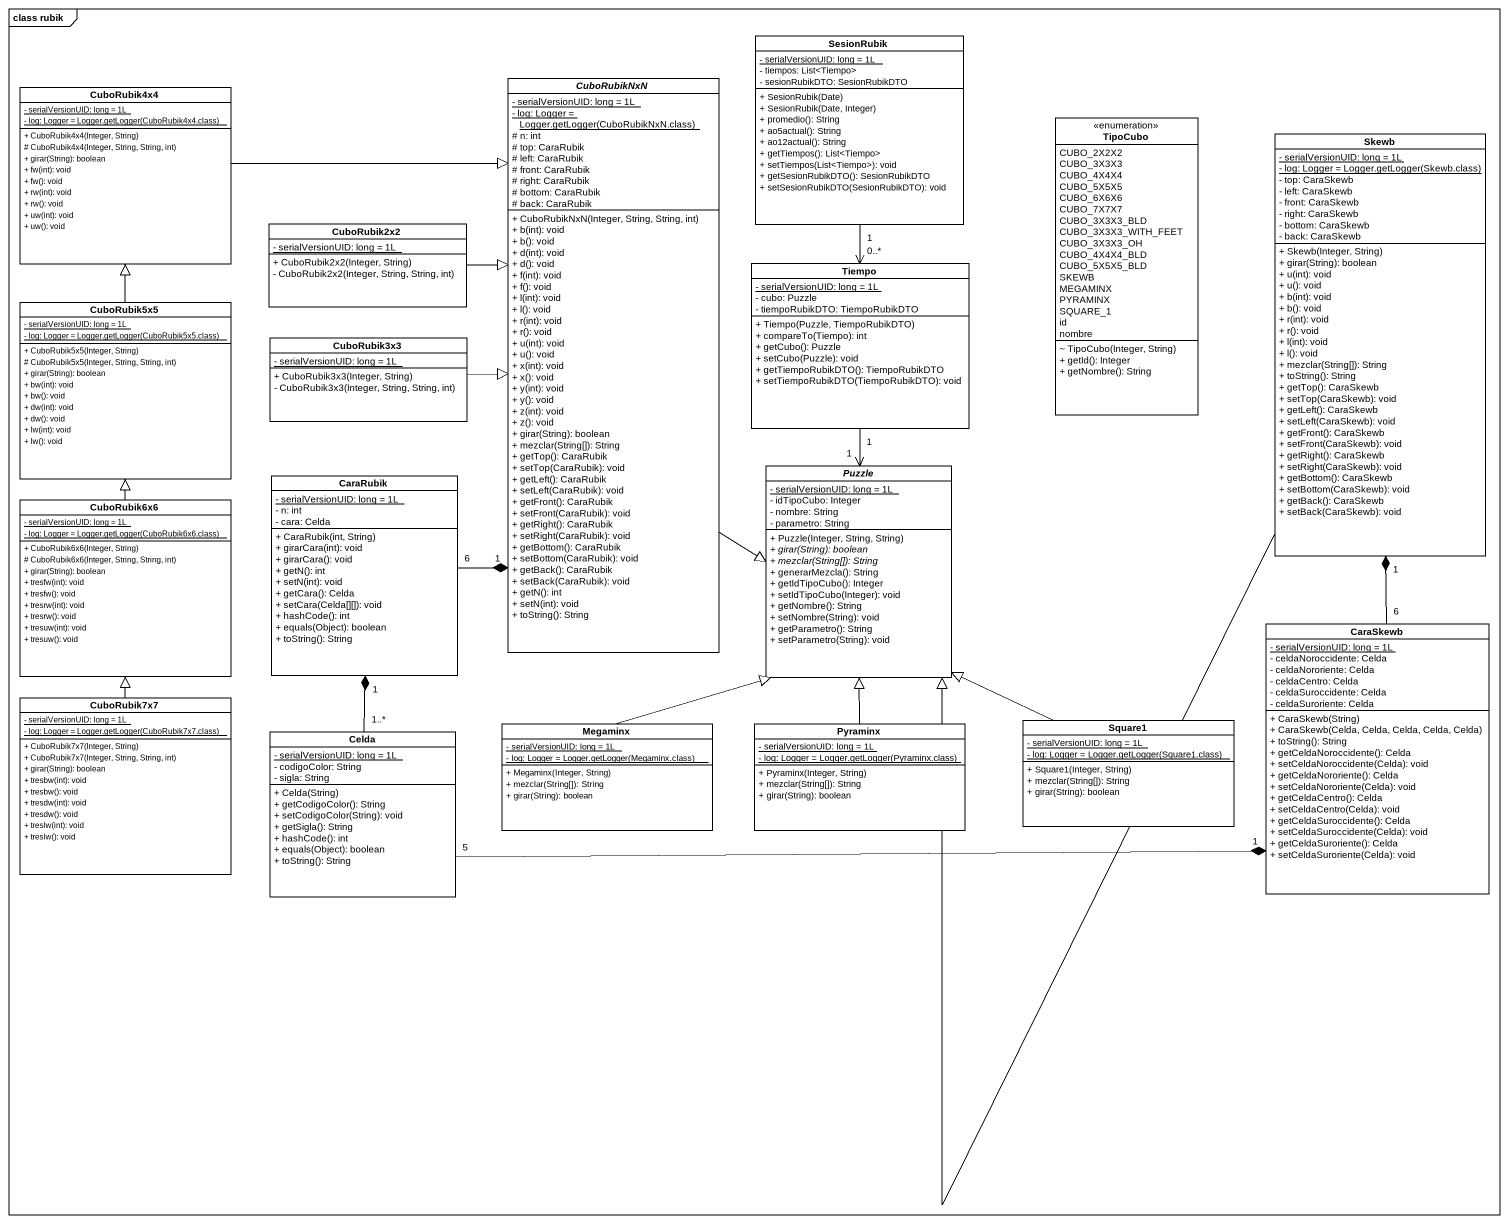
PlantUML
@startuml
mainframe class rubik
hide circle
hide empty members
skinparam classAttributeIconSize 0
class SesionRubik {
  {static} - serialVersionUID: long = 1L
  - tiempos: List<Tiempo>
  - sesionRubikDTO: SesionRubikDTO
  + SesionRubik(Date)
  + SesionRubik(Date, Integer)
  + promedio(): String
  + ao5actual(): String
  + ao12actual(): String
  + getTiempos(): List<Tiempo>
  + setTiempos(List<Tiempo>): void
  + getSesionRubikDTO(): SesionRubikDTO
  + setSesionRubikDTO(SesionRubikDTO): void
}
abstract class CuboRubikNxN {
  {static} - serialVersionUID: long = 1L
  {static} {field} - log: Logger = Logger.getLogger(CuboRubikNxN.class)
  # n: int
  # top: CaraRubik
  # left: CaraRubik
  # front: CaraRubik
  # right: CaraRubik
  # bottom: CaraRubik
  # back: CaraRubik
  + CuboRubikNxN(Integer, String, String, int)
  + b(int): void
  + b(): void
  + d(int): void
  + d(): void
  + f(int): void
  + f(): void
  + l(int): void
  + l(): void
  + r(int): void
  + r(): void
  + u(int): void
  + u(): void
  + x(int): void
  + x(): void
  + y(int): void
  + y(): void
  + z(int): void
  + z(): void
  + girar(String): boolean
  + mezclar(String[]): String
  + getTop(): CaraRubik
  + setTop(CaraRubik): void
  + getLeft(): CaraRubik
  + setLeft(CaraRubik): void
  + getFront(): CaraRubik
  + setFront(CaraRubik): void
  + getRight(): CaraRubik
  + setRight(CaraRubik): void
  + getBottom(): CaraRubik
  + setBottom(CaraRubik): void
  + getBack(): CaraRubik
  + setBack(CaraRubik): void
  + getN(): int
  + setN(int): void
  + toString(): String
}
class CuboRubik4x4 {
  {static} - serialVersionUID: long = 1L
  {static} {field} - log: Logger = Logger.getLogger(CuboRubik4x4.class)
  + CuboRubik4x4(Integer, String)
  # CuboRubik4x4(Integer, String, String, int)
  + girar(String): boolean
  + fw(int): void
  + fw(): void
  + rw(int): void
  + rw(): void
  + uw(int): void
  + uw(): void
}
enum TipoCubo {
  CUBO_2X2X2
  CUBO_3X3X3
  CUBO_4X4X4
  CUBO_5X5X5
  CUBO_6X6X6
  CUBO_7X7X7
  CUBO_3X3X3_BLD
  CUBO_3X3X3_WITH_FEET
  CUBO_3X3X3_OH
  CUBO_4X4X4_BLD
  CUBO_5X5X5_BLD
  SKEWB
  MEGAMINX
  PYRAMINX
  SQUARE_1
  id
  nombre
  ~ TipoCubo(Integer, String)
  + getId(): Integer
  + getNombre(): String
}
class Skewb {
  {static} - serialVersionUID: long = 1L
  {static} {field} - log: Logger = Logger.getLogger(Skewb.class)
  - top: CaraSkewb
  - left: CaraSkewb
  - front: CaraSkewb
  - right: CaraSkewb
  - bottom: CaraSkewb
  - back: CaraSkewb
  + Skewb(Integer, String)
  + girar(String): boolean
  + u(int): void
  + u(): void
  + b(int): void
  + b(): void
  + r(int): void
  + r(): void
  + l(int): void
  + l(): void
  + mezclar(String[]): String
  + toString(): String
  + getTop(): CaraSkewb
  + setTop(CaraSkewb): void
  + getLeft(): CaraSkewb
  + setLeft(CaraSkewb): void
  + getFront(): CaraSkewb
  + setFront(CaraSkewb): void
  + getRight(): CaraSkewb
  + setRight(CaraSkewb): void
  + getBottom(): CaraSkewb
  + setBottom(CaraSkewb): void
  + getBack(): CaraSkewb
  + setBack(CaraSkewb): void
}
class CuboRubik2x2 {
  {static} - serialVersionUID: long = 1L
  + CuboRubik2x2(Integer, String)
  - CuboRubik2x2(Integer, String, String, int)
}
class Tiempo {
  {static} - serialVersionUID: long = 1L
  - cubo: Puzzle
  - tiempoRubikDTO: TiempoRubikDTO
  + Tiempo(Puzzle, TiempoRubikDTO)
  + compareTo(Tiempo): int
  + getCubo(): Puzzle
  + setCubo(Puzzle): void
  + getTiempoRubikDTO(): TiempoRubikDTO
  + setTiempoRubikDTO(TiempoRubikDTO): void
}
class CuboRubik5x5 {
  {static} - serialVersionUID: long = 1L
  {static} {field} - log: Logger = Logger.getLogger(CuboRubik5x5.class)
  + CuboRubik5x5(Integer, String)
  # CuboRubik5x5(Integer, String, String, int)
  + girar(String): boolean
  + bw(int): void
  + bw(): void
  + dw(int): void
  + dw(): void
  + lw(int): void
  + lw(): void
}
class CuboRubik3x3 {
  {static} - serialVersionUID: long = 1L
  + CuboRubik3x3(Integer, String)
  - CuboRubik3x3(Integer, String, String, int)
}
class CaraRubik {
  {static} - serialVersionUID: long = 1L
  - n: int
  - cara: Celda
  + CaraRubik(int, String)
  + girarCara(int): void
  + girarCara(): void
  + getN(): int
  + setN(int): void
  + getCara(): Celda
  + setCara(Celda[][]): void
  + hashCode(): int
  + equals(Object): boolean
  + toString(): String
}
abstract class Puzzle {
  {static} - serialVersionUID: long = 1L
  - idTipoCubo: Integer
  - nombre: String
  - parametro: String
  + Puzzle(Integer, String, String)
  {abstract} + girar(String): boolean
  {abstract} + mezclar(String[]): String
  + generarMezcla(): String
  + getIdTipoCubo(): Integer
  + setIdTipoCubo(Integer): void
  + getNombre(): String
  + setNombre(String): void
  + getParametro(): String
  + setParametro(String): void
}
class CuboRubik6x6 {
  {static} - serialVersionUID: long = 1L
  {static} {field} - log: Logger = Logger.getLogger(CuboRubik6x6.class)
  + CuboRubik6x6(Integer, String)
  # CuboRubik6x6(Integer, String, String, int)
  + girar(String): boolean
  + tresfw(int): void
  + tresfw(): void
  + tresrw(int): void
  + tresrw(): void
  + tresuw(int): void
  + tresuw(): void
}
class CaraSkewb {
  {static} - serialVersionUID: long = 1L
  - celdaNoroccidente: Celda
  - celdaNororiente: Celda
  - celdaCentro: Celda
  - celdaSuroccidente: Celda
  - celdaSuroriente: Celda
  + CaraSkewb(String)
  + CaraSkewb(Celda, Celda, Celda, Celda, Celda)
  + toString(): String
  + getCeldaNoroccidente(): Celda
  + setCeldaNoroccidente(Celda): void
  + getCeldaNororiente(): Celda
  + setCeldaNororiente(Celda): void
  + getCeldaCentro(): Celda
  + setCeldaCentro(Celda): void
  + getCeldaSuroccidente(): Celda
  + setCeldaSuroccidente(Celda): void
  + getCeldaSuroriente(): Celda
  + setCeldaSuroriente(Celda): void
}
class CuboRubik7x7 {
  {static} - serialVersionUID: long = 1L
  {static} {field} - log: Logger = Logger.getLogger(CuboRubik7x7.class)
  + CuboRubik7x7(Integer, String)
  + CuboRubik7x7(Integer, String, String, int)
  + girar(String): boolean
  + tresbw(int): void
  + tresbw(): void
  + tresdw(int): void
  + tresdw(): void
  + treslw(int): void
  + treslw(): void
}
class Megaminx {
  {static} - serialVersionUID: long = 1L
  {static} {field} - log: Logger = Logger.getLogger(Megaminx.class)
  + Megaminx(Integer, String)
  + mezclar(String[]): String
  + girar(String): boolean
}
class Pyraminx {
  {static} - serialVersionUID: long = 1L
  {static} {field} - log: Logger = Logger.getLogger(Pyraminx.class)
  + Pyraminx(Integer, String)
  + mezclar(String[]): String
  + girar(String): boolean
}
class Square1 {
  {static} - serialVersionUID: long = 1L
  {static} {field} - log: Logger = Logger.getLogger(Square1.class)
  + Square1(Integer, String)
  + mezclar(String[]): String
  + girar(String): boolean
}
class Celda {
  {static} - serialVersionUID: long = 1L
  - codigoColor: String
  - sigla: String
  + Celda(String)
  + getCodigoColor(): String
  + setCodigoColor(String): void
  + getSigla(): String
  + hashCode(): int
  + equals(Object): boolean
  + toString(): String
}
SesionRubik "1" --> "0..*" Tiempo
CuboRubikNxN --|> Puzzle
CuboRubik4x4 -right-|> CuboRubikNxN
Skewb -left-|> Puzzle
CuboRubik2x2 -right-|> CuboRubikNxN
Tiempo "1" --> "1" Puzzle
CuboRubik5x5 -up-|> CuboRubik4x4
CuboRubik3x3 -right-|> CuboRubikNxN
CaraRubik "6" -up-* "1" CuboRubikNxN
CuboRubik6x6 -up-|> CuboRubik5x5
CaraSkewb "6" -up-* "1" Skewb
CuboRubik7x7 -up-|> CuboRubik6x6
Megaminx -up-|> Puzzle
Pyraminx -up-|> Puzzle
Square1 -up-|> Puzzle
Celda "1..*" -up-* "1" CaraRubik
Celda "5" -right-* "1" CaraSkewb
@enduml
